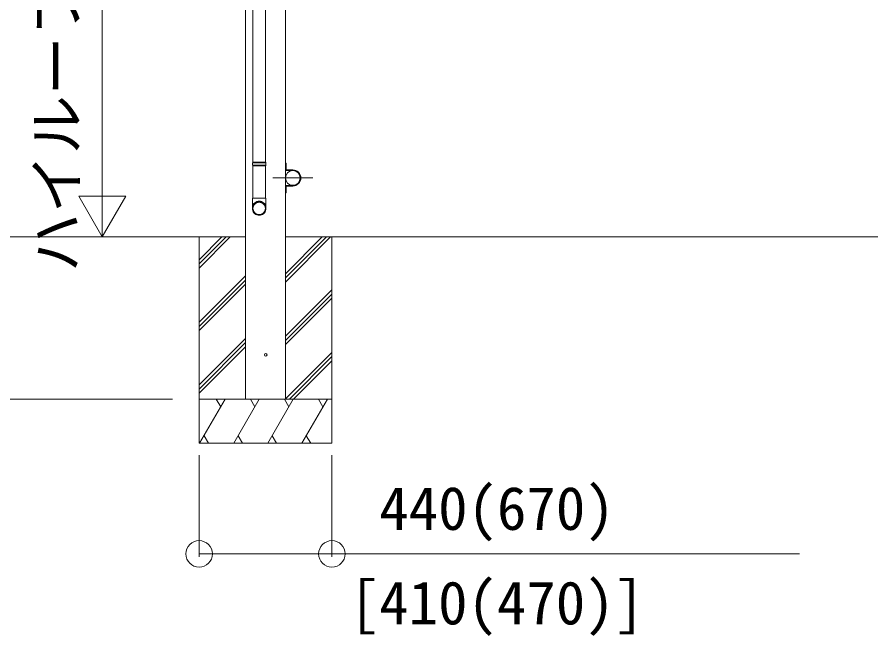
# Model space of a CAD drawing. Units: millimetres, scale not verified. Extents: x -29696 to 25304, y -20999 to 19001.
# Drawn here: x 2669 to 5563, y 8853 to 10952 of the extents above; entities that cross this region are included whole.
import ezdxf
from ezdxf.enums import TextEntityAlignment as Align

# ---------------------------------------------------------------- set-up
doc = ezdxf.new("R2010")
doc.units = ezdxf.units.MM
doc.header["$LTSCALE"] = 100
doc.linetypes.add('CHAIN1', pattern=[8, 5, -1, 1, -1])
for name, color, linetype, lineweight in [('0-2_YKK_N1', 2, 'Continuous', 9), ('0-3_YKK_Z1', 7, 'Continuous', 9), ('0-4_YKK_A1', 4, 'Continuous', 9)]:
    doc.layers.add(name, color=color, linetype=linetype, lineweight=lineweight)
doc.styles.add('ＭＳ ゴシック', font='')
doc.styles.get('ＭＳ ゴシック').set_extended_font_data('MS Gothic')

msp = doc.modelspace()

# ---------------------------------------------------------------- linework, layer by layer
at = {"layer": '0-2_YKK_N1'}
for p, q in [((2957.8, 10206.4), (2957.8, 12020.4)), ((3037.8, 10345), (2877.8, 10345)), ((2877.8, 10345), (2957.8, 10206.4)), ((2957.8, 10206.4), (3037.8, 10345)), ((3333.5, 10206.4), (2947.8, 10206.4)), ((3196, 9656.4), (2048, 9656.4)), ((3286, 9466.4), (3286, 9121.4)), ((3736, 9466.4), (3736, 9121.4)), ((3286, 9131.4), (5321.1, 9131.4))]:
    msp.add_line(p, q, dxfattribs=at)
for centre in [(3286, 9131.4), (3736, 9131.4)]:
    msp.add_circle(centre, 45, dxfattribs=at)
at = {"layer": '0-3_YKK_Z1'}
for p, q in [((485.7, 10206.4), (3443.5, 10206.4)), ((3286, 10100.8), (3391.6, 10206.4)), ((3286, 10129.1), (3363.3, 10206.4)), ((3286, 10115), (3377.5, 10206.4)), ((3578.5, 10206.4), (6918.8, 10206.4)), ((3578.5, 10081.6), (3703.3, 10206.4)), ((3578.5, 10053.3), (3731.6, 10206.4)), ((3578.5, 10067.5), (3717.5, 10206.4)), ((3286, 9917), (3443.5, 10074.5)), ((3286, 9902.8), (3443.5, 10060.3)), ((3286, 9888.7), (3443.5, 10046.2)), ((3578.5, 9869.5), (3736, 10027)), ((3578.5, 9855.3), (3736, 10012.8)), ((3578.5, 9841.2), (3736, 9998.7)), ((3286, 9704.8), (3443.5, 9862.3)), ((3286, 9690.7), (3443.5, 9848.2)), ((3286, 9676.6), (3443.5, 9834.1)), ((3577.6, 9656.5), (3736, 9814.8)), ((3591.7, 9656.5), (3736, 9800.7)), ((3605.9, 9656.5), (3736, 9786.6)), ((3286, 9656.5), (3286, 9506.5)), ((3287.5, 9506.5), (3374.2, 9656.5)), ((3359.1, 9630.5), (3344.1, 9656.5)), ((3403, 9506.5), (3489.6, 9656.5)), ((3474.6, 9630.5), (3459.6, 9656.5)), ((3518.5, 9506.5), (3605.1, 9656.5)), ((3590.1, 9630.5), (3575.1, 9656.5)), ((3634, 9506.5), (3720.6, 9656.5)), ((3705.6, 9630.5), (3690.6, 9656.5)), ((3302.5, 9532.4), (3317.5, 9506.5)), ((3418, 9532.4), (3433, 9506.5)), ((3533.5, 9532.4), (3548.5, 9506.5)), ((3649, 9532.4), (3664, 9506.5))]:
    msp.add_line(p, q, dxfattribs=at)
for points in [[(3286, 10206.4), (3286, 9656.5), (3736, 9656.5), (3736, 10206.4)], [(3736, 9656.5), (3736, 9506.5), (3286, 9506.5)]]:
    msp.add_lwpolyline(points, dxfattribs=at)
at = {"layer": '0-4_YKK_A1'}
for p, q in [((3578.5, 12133.4), (3578.5, 9656.5)), ((3443.5, 12096.7), (3443.5, 9656.5)), ((3468.5, 11173.1), (3468.5, 10459.9)), ((3510.5, 11173.1), (3510.5, 10459.9)), ((3466.5, 10457.9), (3467.5, 10459.9)), ((3466.5, 10457.9), (3466.5, 10449.9)), ((3512.5, 10457.9), (3466.5, 10457.9)), ((3466.5, 10449.9), (3467.5, 10447.9)), ((3512.5, 10449.9), (3466.5, 10449.9)), ((3511.5, 10459.9), (3467.5, 10459.9)), ((3511.5, 10447.9), (3467.5, 10447.9)), ((3468.5, 10447.9), (3468.5, 10337.9)), ((3510.5, 10447.9), (3510.5, 10337.9)), ((3512.5, 10457.9), (3511.5, 10459.9)), ((3512.5, 10449.9), (3511.5, 10447.9)), ((3512.5, 10457.9), (3512.5, 10449.9)), ((3578.5, 10456.5), (3578.5, 10433.7)), ((3578.5, 10456.5), (3580.5, 10456.5)), ((3580.5, 10433.7), (3580.5, 10456.5)), ((3603.5, 10433.7), (3580.5, 10433.7)), ((3580.5, 10431.7), (3603.5, 10431.7)), ((3578.5, 10356.4), (3578.5, 10379.1)), ((3580.5, 10381.1), (3603.5, 10381.1)), ((3603.5, 10379.1), (3580.5, 10379.1)), ((3580.5, 10379.1), (3580.5, 10356.4)), ((3512.5, 10337.9), (3466.5, 10337.9)), ((3466.5, 10303.2), (3466.5, 10337.9)), ((3512.5, 10303.2), (3512.5, 10337.9)), ((3578.5, 10356.4), (3580.5, 10356.4)), ((3466.8, 10308.9), (3466.5, 10305)), ((3466.8, 10307.2), (3466.5, 10303.2)), ((3466.5, 10303.2), (3466.8, 10299.1)), ((3467.9, 10312.8), (3466.8, 10308.9)), ((3467.9, 10311.1), (3466.8, 10307.2)), ((3469.6, 10316.4), (3467.9, 10312.8)), ((3469.6, 10314.7), (3467.9, 10311.1)), ((3468.8, 10306.9), (3468.5, 10303.2)), ((3468.5, 10303.2), (3468.8, 10299.6)), ((3469.8, 10310.4), (3468.8, 10306.9)), ((3471.9, 10319.7), (3469.6, 10316.4)), ((3471.9, 10317.9), (3469.6, 10314.7)), ((3471.3, 10313.7), (3469.8, 10310.4)), ((3473.4, 10316.7), (3471.3, 10313.7)), ((3474.7, 10322.5), (3471.9, 10319.7)), ((3474.7, 10320.8), (3471.9, 10317.9)), ((3476, 10319.2), (3473.4, 10316.7)), ((3478, 10324.8), (3474.7, 10322.5)), ((3478, 10323.1), (3474.7, 10320.8)), ((3479, 10321.3), (3476, 10319.2)), ((3481.6, 10326.5), (3478, 10324.8)), ((3481.6, 10324.7), (3478, 10323.1)), ((3482.3, 10322.9), (3479, 10321.3)), ((3485.5, 10327.5), (3481.6, 10326.5)), ((3485.5, 10325.8), (3481.6, 10324.7)), ((3485.9, 10323.8), (3482.3, 10322.9)), ((3489.5, 10327.9), (3485.5, 10327.5)), ((3489.5, 10326.1), (3485.5, 10325.8)), ((3489.5, 10324.1), (3485.9, 10323.8)), ((3493.5, 10327.5), (3489.5, 10327.9)), ((3493.5, 10325.8), (3489.5, 10326.1)), ((3493.1, 10323.8), (3489.5, 10324.1)), ((3496.7, 10322.9), (3493.1, 10323.8)), ((3497.4, 10326.5), (3493.5, 10327.5)), ((3497.4, 10324.7), (3493.5, 10325.8)), ((3500, 10321.3), (3496.7, 10322.9)), ((3501, 10324.8), (3497.4, 10326.5)), ((3501, 10323.1), (3497.4, 10324.7)), ((3503, 10319.2), (3500, 10321.3)), ((3504.3, 10322.5), (3501, 10324.8)), ((3504.3, 10320.8), (3501, 10323.1)), ((3505.6, 10316.7), (3503, 10319.2)), ((3507.1, 10319.7), (3504.3, 10322.5)), ((3507.1, 10317.9), (3504.3, 10320.8)), ((3507.7, 10313.7), (3505.6, 10316.7)), ((3509.4, 10316.4), (3507.1, 10319.7)), ((3509.4, 10314.7), (3507.1, 10317.9)), ((3509.2, 10310.4), (3507.7, 10313.7)), ((3510.2, 10306.9), (3509.2, 10310.4)), ((3511.1, 10312.8), (3509.4, 10316.4)), ((3511.1, 10311.1), (3509.4, 10314.7)), ((3510.5, 10303.2), (3510.2, 10306.9)), ((3510.2, 10299.6), (3510.5, 10303.2)), ((3512.1, 10308.9), (3511.1, 10312.8)), ((3512.1, 10307.2), (3511.1, 10311.1)), ((3512.5, 10305), (3512.1, 10308.9)), ((3512.5, 10303.2), (3512.1, 10307.2)), ((3512.1, 10299.1), (3512.5, 10303.2)), ((3466.8, 10299.1), (3467.9, 10295.2)), ((3467.9, 10295.2), (3469.6, 10291.5)), ((3468.8, 10299.6), (3469.8, 10296.1)), ((3469.6, 10291.5), (3471.9, 10288.2)), ((3469.8, 10296.1), (3471.3, 10292.8)), ((3471.3, 10292.8), (3473.4, 10289.8)), ((3471.9, 10288.2), (3474.7, 10285.3)), ((3473.4, 10289.8), (3476, 10287.2)), ((3474.7, 10285.3), (3478, 10282.9)), ((3476, 10287.2), (3479, 10285.1)), ((3478, 10282.9), (3481.6, 10281.2)), ((3479, 10285.1), (3482.3, 10283.6)), ((3481.6, 10281.2), (3485.5, 10280.1)), ((3482.3, 10283.6), (3485.9, 10282.6)), ((3485.5, 10280.1), (3489.5, 10279.8)), ((3485.9, 10282.6), (3489.5, 10282.3)), ((3489.5, 10282.3), (3493.1, 10282.6)), ((3489.5, 10279.8), (3493.5, 10280.1)), ((3493.1, 10282.6), (3496.7, 10283.6)), ((3493.5, 10280.1), (3497.4, 10281.2)), ((3496.7, 10283.6), (3500, 10285.1)), ((3497.4, 10281.2), (3501, 10282.9)), ((3500, 10285.1), (3503, 10287.2)), ((3501, 10282.9), (3504.3, 10285.3)), ((3503, 10287.2), (3505.6, 10289.8)), ((3504.3, 10285.3), (3507.1, 10288.2)), ((3505.6, 10289.8), (3507.7, 10292.8)), ((3507.1, 10288.2), (3509.4, 10291.5)), ((3507.7, 10292.8), (3509.2, 10296.1)), ((3509.2, 10296.1), (3510.2, 10299.6)), ((3509.4, 10291.5), (3511.1, 10295.2)), ((3511.1, 10295.2), (3512.1, 10299.1))]:
    msp.add_line(p, q, dxfattribs=at)
at = {"layer": '0-4_YKK_A1', "linetype": 'CHAIN1'}
msp.add_line((3536.2, 10406.5), (3670.8, 10406.5), dxfattribs=at)
at = {"layer": '0-4_YKK_A1'}
for centre, radius in [((3603.5, 10406.5), 25), ((3511.5, 9806.4), 4.5)]:
    msp.add_circle(centre, radius, dxfattribs=at)
for centre, radius, start, end in [((3580.5, 10433.7), 2, 180, 270), ((3603.5, 10406.5), 27.3, 270, 90), ((3603.5, 10406.5), 25.3, 270, 90), ((3580.5, 10379.1), 2, 90, 180)]:
    msp.add_arc(centre, radius, start, end, dxfattribs=at)

# ---------------------------------------------------------------- texts
at = {"layer": '0-2_YKK_N1', "color": 4, "style": 'ＭＳ ゴシック'}
msp.add_text('ハイルーフ 2355', height=146.6, rotation=90, dxfattribs=at).set_placement((2920.3, 10086.8), align=Align.BOTTOM_LEFT)
for s, p in [('440(670)', (3896.5, 9168.9)), ('[410(470)]', (3796.5, 8848.3))]:
    msp.add_text(s, height=146.6, dxfattribs=at).set_placement(p, align=Align.BOTTOM_LEFT)

doc.saveas('drawing.dxf')
